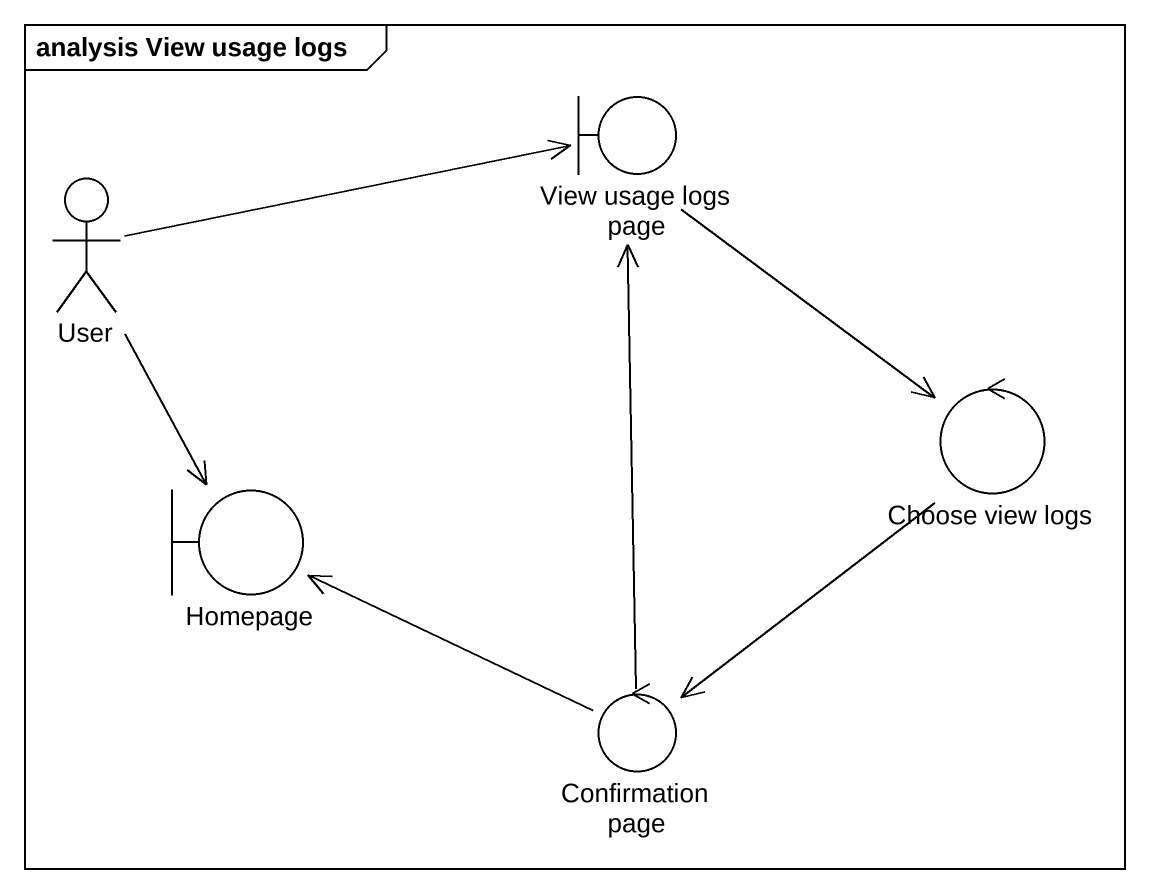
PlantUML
@startuml
mainframe analysis View usage logs
boundary "View usage logs page" as View_usage_logs_page
actor User
control "Choose view logs" as Choose_view_logs
boundary Homepage
control "Confirmation page" as Confirmation_page
View_usage_logs_page --> Choose_view_logs
User -right-> View_usage_logs_page
User --> Homepage
Choose_view_logs --> Confirmation_page
Confirmation_page -up-> View_usage_logs_page
Confirmation_page -left-> Homepage
@enduml
